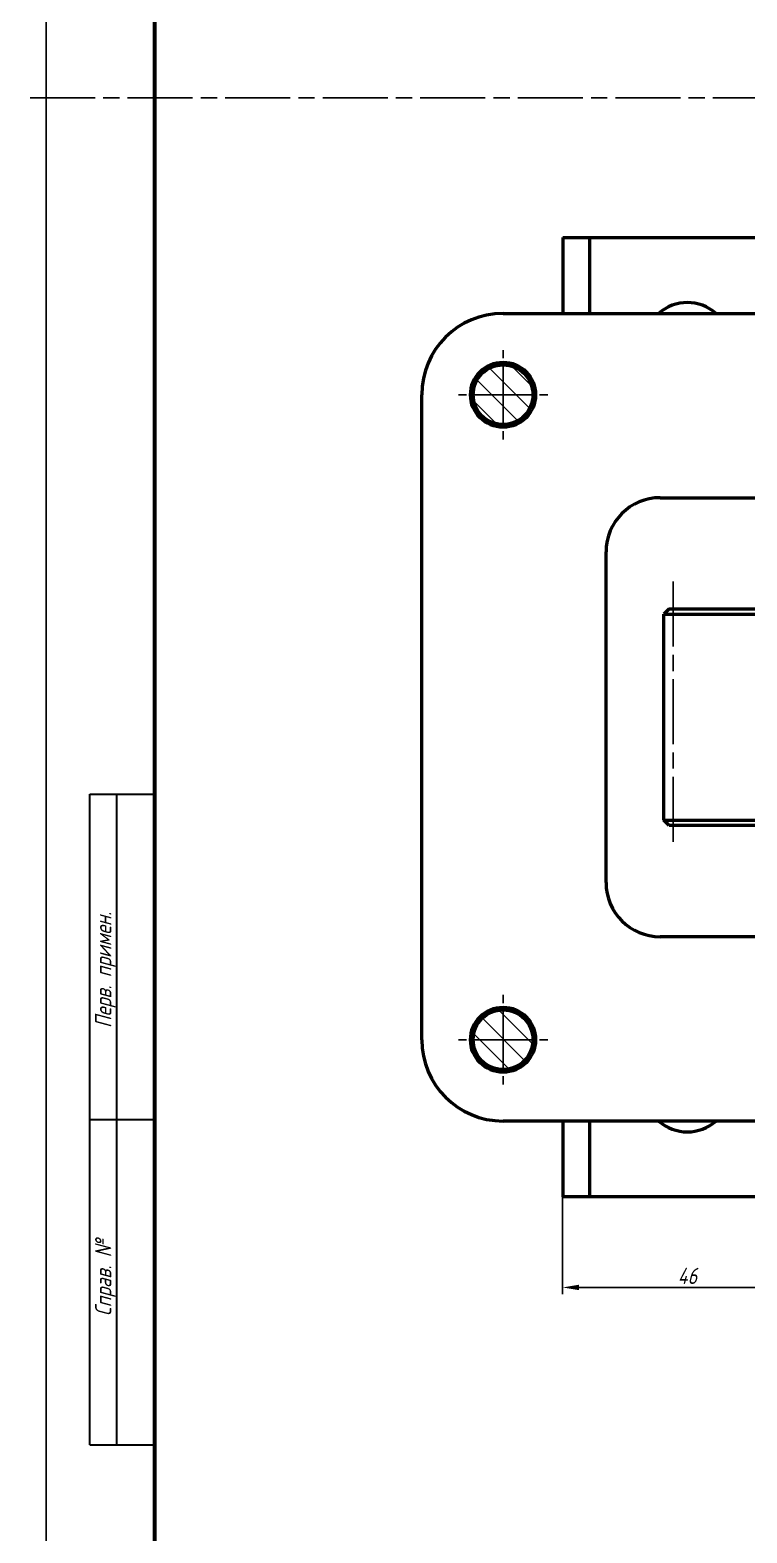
# Model space of a CAD drawing. Header units: millimetres. Extents: x 5133 to 6360, y 1254 to 2395.
# Drawn here: x 5133.1 to 5265.3, y 1706.6 to 1983.8 of the extents above; entities that cross this region are included whole.
import ezdxf
from ezdxf.enums import TextEntityAlignment as Align

# ---------------------------------------------------------------- set-up
doc = ezdxf.new("R2010")
doc.units = ezdxf.units.MM
doc.linetypes.add('AM_ISO08W050', pattern=[18, 12, -1.5, 3, -1.5])
doc.linetypes.add('AM_ISO08W050x2', pattern=[9, 6, -0.75, 1.5, -0.75])
doc.layers.add('AM_7', color=4, linetype='AM_ISO08W050', lineweight=25)
doc.layers.add('AM_VIS', color=7, linetype='Continuous', lineweight=50)
doc.styles.add('GOST', font='GOST.shx', dxfattribs={"oblique": 15})
doc.dimstyles.new('GOST', dxfattribs={"dimscale": 0, "dimtxt": 3, "dimasz": 3, "dimexe": 1.25, "dimexo": 0, "dimtad": 1, "dimtoh": 1, "dimdec": 3, "dimdsep": 46, "dimtxsty": 'GOST', "dimcen": 5, "dimadec": 3, "dimazin": 2, "dimtfac": 1, "dimtdec": 4, "dimtmove": 1, "dimatfit": 3, "dimfxl": 0, "dimtolj": 1, "dimtzin": 0, "dimarcsym": 0})

# ---------------------------------------------------------------- blocks, each defined once
blk = doc.blocks.new('*D32')
at = {"color": 0, "lineweight": -2}
for p, q in [((5231.34, 1768.57), (5231.34, 1750.61)), ((5277.34, 1768.57), (5277.34, 1750.61)), ((5234.34, 1751.86), (5274.34, 1751.86))]:
    blk.add_line(p, q, dxfattribs=at)
at = {"color": 0, "lineweight": 20}
for points in [[(5234.34, 1752.36), (5234.34, 1751.36), (5231.34, 1751.86)], [(5274.34, 1752.36), (5274.34, 1751.36), (5277.34, 1751.86)]]:
    blk.add_solid(points, dxfattribs=at)
at = {"layer": 'Defpoints', "color": 0, "lineweight": 20}
for p in [(5231.34, 1768.57), (5277.34, 1768.57), (5277.34, 1751.86)]:
    blk.add_point(p, dxfattribs=at)
at = {"color": 0, "lineweight": 20, "insert": (5254.34, 1753.99), "char_height": 3, "attachment_point": 5, "style": 'GOST'}
blk.add_mtext('\\A1;46', dxfattribs=at)

msp = doc.modelspace()

# ---------------------------------------------------------------- hatches: boundary and pattern name
at = {"lineweight": 20}
h = msp.add_hatch(dxfattribs=at)
h.set_pattern_fill('ANSI31', color=5, angle=90, style=0)
h.paths.add_polyline_path([(5220.34042, 1922.06899), (5220.34042, 1916.56899), (5225.84042, 1916.56899, 0.414213562)])
h.paths.add_polyline_path([(5220.34042, 1922.06899, 0.414213562), (5214.84042, 1916.56899), (5220.34042, 1916.56899)])
h.paths.add_polyline_path([(5220.34042, 1916.56899), (5214.84042, 1916.56899, 0.414213562), (5220.34042, 1911.06899)])
h.paths.add_polyline_path([(5225.84042, 1916.56899), (5220.34042, 1916.56899), (5220.34042, 1911.06899, 0.414213562)])
h.paths.add_polyline_path([(5220.34042, 1803.06899), (5220.34042, 1797.56899), (5225.84042, 1797.56899, 0.414213562)])
h.paths.add_polyline_path([(5220.34042, 1803.06899, 0.414213562), (5214.84042, 1797.56899), (5220.34042, 1797.56899)])
h.paths.add_polyline_path([(5220.34042, 1797.56899), (5214.84042, 1797.56899, 0.414213562), (5220.34042, 1792.06899)])
h.paths.add_polyline_path([(5225.84042, 1797.56899), (5220.34042, 1797.56899), (5220.34042, 1792.06899, 0.414213562)])
h.paths.add_polyline_path([(5276.34042, 1801.06899), (5276.34042, 1795.56899), (5281.84042, 1795.56899, 0.414213562)])
h.paths.add_polyline_path([(5281.84042, 1795.56899), (5276.34042, 1795.56899), (5276.34042, 1790.06899, 0.414213562)])
h.paths.add_polyline_path([(5276.34042, 1801.06899, 0.414213562), (5270.84042, 1795.56899), (5276.34042, 1795.56899)])
h.paths.add_polyline_path([(5276.34042, 1795.56899), (5270.84042, 1795.56899, 0.414213562), (5276.34042, 1790.06899)])
h.paths.add_polyline_path([(5386.34042, 1801.06899), (5386.34042, 1795.56899), (5391.84042, 1795.56899, 0.414213562)])
h.paths.add_polyline_path([(5386.34042, 1801.06899, 0.414213562), (5380.84042, 1795.56899), (5386.34042, 1795.56899)])
h.paths.add_polyline_path([(5386.34042, 1795.56899), (5380.84042, 1795.56899, 0.414213562), (5386.34042, 1790.06899)])
h.paths.add_polyline_path([(5391.84042, 1795.56899), (5386.34042, 1795.56899), (5386.34042, 1790.06899, 0.414213562)])
h.paths.add_polyline_path([(5476.34042, 1801.06899), (5476.34042, 1795.56899), (5481.84042, 1795.56899, 0.414213562)])
h.paths.add_polyline_path([(5476.34042, 1801.06899, 0.414213562), (5470.84042, 1795.56899), (5476.34042, 1795.56899)])
h.paths.add_polyline_path([(5476.34042, 1795.56899), (5470.84042, 1795.56899, 0.414213562), (5476.34042, 1790.06899)])
h.paths.add_polyline_path([(5481.84042, 1795.56899), (5476.34042, 1795.56899), (5476.34042, 1790.06899, 0.414213562)])

# ---------------------------------------------------------------- linework, layer by layer
at = {"color": 1, "lineweight": 25}
msp.add_line((5136.07034, 1550.85127), (5136.07034, 2391.85127), dxfattribs=at)
at = {"color": 7, "lineweight": 60}
msp.add_line((5156.07034, 1555.85127), (5156.07034, 2386.85127), dxfattribs=at)
at = {"color": 7, "lineweight": 30}
for p, q in [((5144.07034, 1842.85127), (5156.07034, 1842.85127)), ((5144.07034, 1722.85127), (5144.07034, 1842.85127)), ((5149.07034, 1722.85127), (5149.07034, 1842.85127)), ((5156.07034, 1842.85127), (5156.07034, 1722.85127)), ((5144.07034, 1782.85127), (5156.07034, 1782.85127)), ((5144.07034, 1722.85127), (5156.07034, 1722.85127))]:
    msp.add_line(p, q, dxfattribs=at)
at = {"layer": 'AM_7'}
for p, q in [((5133.07034, 1971.35127), (5733.07034, 1971.35127)), ((5251.74545, 1882.08526), (5251.74545, 1832.62236))]:
    msp.add_line(p, q, dxfattribs=at)
at = {"layer": 'AM_7', "linetype": 'AM_ISO08W050x2'}
for p, q in [((5220.34042, 1916.56899), (5220.34042, 1925.56899)), ((5220.34042, 1916.56899), (5211.34042, 1916.56899)), ((5220.34042, 1916.56899), (5229.34042, 1916.56899)), ((5220.34042, 1916.56899), (5220.34042, 1907.56899)), ((5220.34042, 1797.56899), (5220.34042, 1806.56899)), ((5220.34042, 1797.56899), (5211.34042, 1797.56899)), ((5220.34042, 1797.56899), (5229.34042, 1797.56899)), ((5220.34042, 1797.56899), (5220.34042, 1788.56899))]:
    msp.add_line(p, q, dxfattribs=at)
at = {"layer": 'AM_VIS'}
for p, q in [((5231.34042, 1945.56899), (5236.34042, 1945.56899)), ((5231.34042, 1945.56899), (5231.34042, 1931.56899)), ((5236.34042, 1945.56899), (5272.34042, 1945.56899)), ((5236.34042, 1931.56899), (5236.34042, 1945.56899)), ((5220.34042, 1931.56899), (5293.84042, 1931.56899)), ((5205.34042, 1797.56899), (5205.34042, 1916.56899)), ((5249.34042, 1897.56899), (5293.84042, 1897.56899)), ((5239.34042, 1826.56899), (5239.34042, 1887.56899)), ((5250.99404, 1877.06899), (5249.99404, 1876.06899)), ((5249.99404, 1838.06899), (5249.99404, 1876.06899)), ((5249.99404, 1876.06899), (5284.11325, 1876.06899)), ((5250.99404, 1877.06899), (5263.34042, 1877.06899)), ((5263.34042, 1877.06899), (5291.34042, 1877.06899)), ((5250.99404, 1837.06899), (5249.99404, 1838.06899)), ((5249.99404, 1838.06899), (5284.60642, 1838.06899)), ((5263.34042, 1837.06899), (5250.99404, 1837.06899)), ((5291.34042, 1837.06899), (5263.34042, 1837.06899)), ((5293.84042, 1816.56899), (5249.34042, 1816.56899)), ((5293.84042, 1782.56899), (5220.34042, 1782.56899)), ((5231.34042, 1782.56899), (5231.34042, 1768.56899)), ((5236.34042, 1768.56899), (5236.34042, 1782.56899)), ((5236.34042, 1768.56899), (5231.34042, 1768.56899)), ((5272.34042, 1768.56899), (5236.34042, 1768.56899))]:
    msp.add_line(p, q, dxfattribs=at)
for centre, radius in [((5220.34042, 1916.56899), 6), ((5220.34042, 1916.56899), 5.5), ((5220.34042, 1797.56899), 6), ((5220.34042, 1797.56899), 5.5)]:
    msp.add_circle(centre, radius, dxfattribs=at)
for centre, radius, start, end in [((5254.34042, 1925.56899), 8, 48.5903779, 131.4096221), ((5220.34042, 1916.56899), 15, 90, 180), ((5249.34042, 1887.56899), 10, 90, 180), ((5249.34042, 1826.56899), 10, 180, 270), ((5220.34042, 1797.56899), 15, 180, 270), ((5254.34042, 1788.56899), 8, 228.5903779, 311.4096221)]:
    msp.add_arc(centre, radius, start, end, dxfattribs=at)

# ---------------------------------------------------------------- texts
at = {"lineweight": 20, "style": 'GOST', "oblique": 15}
for s, p in [('Перв. примен.', (5148.07034, 1810.42177)), ('Справ. №', (5148.07034, 1753.62352))]:
    msp.add_text(s, height=3, rotation=90, dxfattribs=at).set_placement(p, align=Align.CENTER)

# ---------------------------------------------------------------- dimensions: what is measured, and where the dimension line sits
at = {"color": 5, "lineweight": 20}
dim = msp.add_linear_dim(base=(5277.34042, 1751.86314), p1=(5231.34042, 1768.56899), p2=(5277.34042, 1768.56899), dimstyle='GOST', override={"dimscale": 1}, dxfattribs=at)
dim.commit()
dim.dimension.update_dxf_attribs({"geometry": '*D32', "text_midpoint": (5254.34042, 1753.98814)})

doc.saveas('drawing.dxf')
